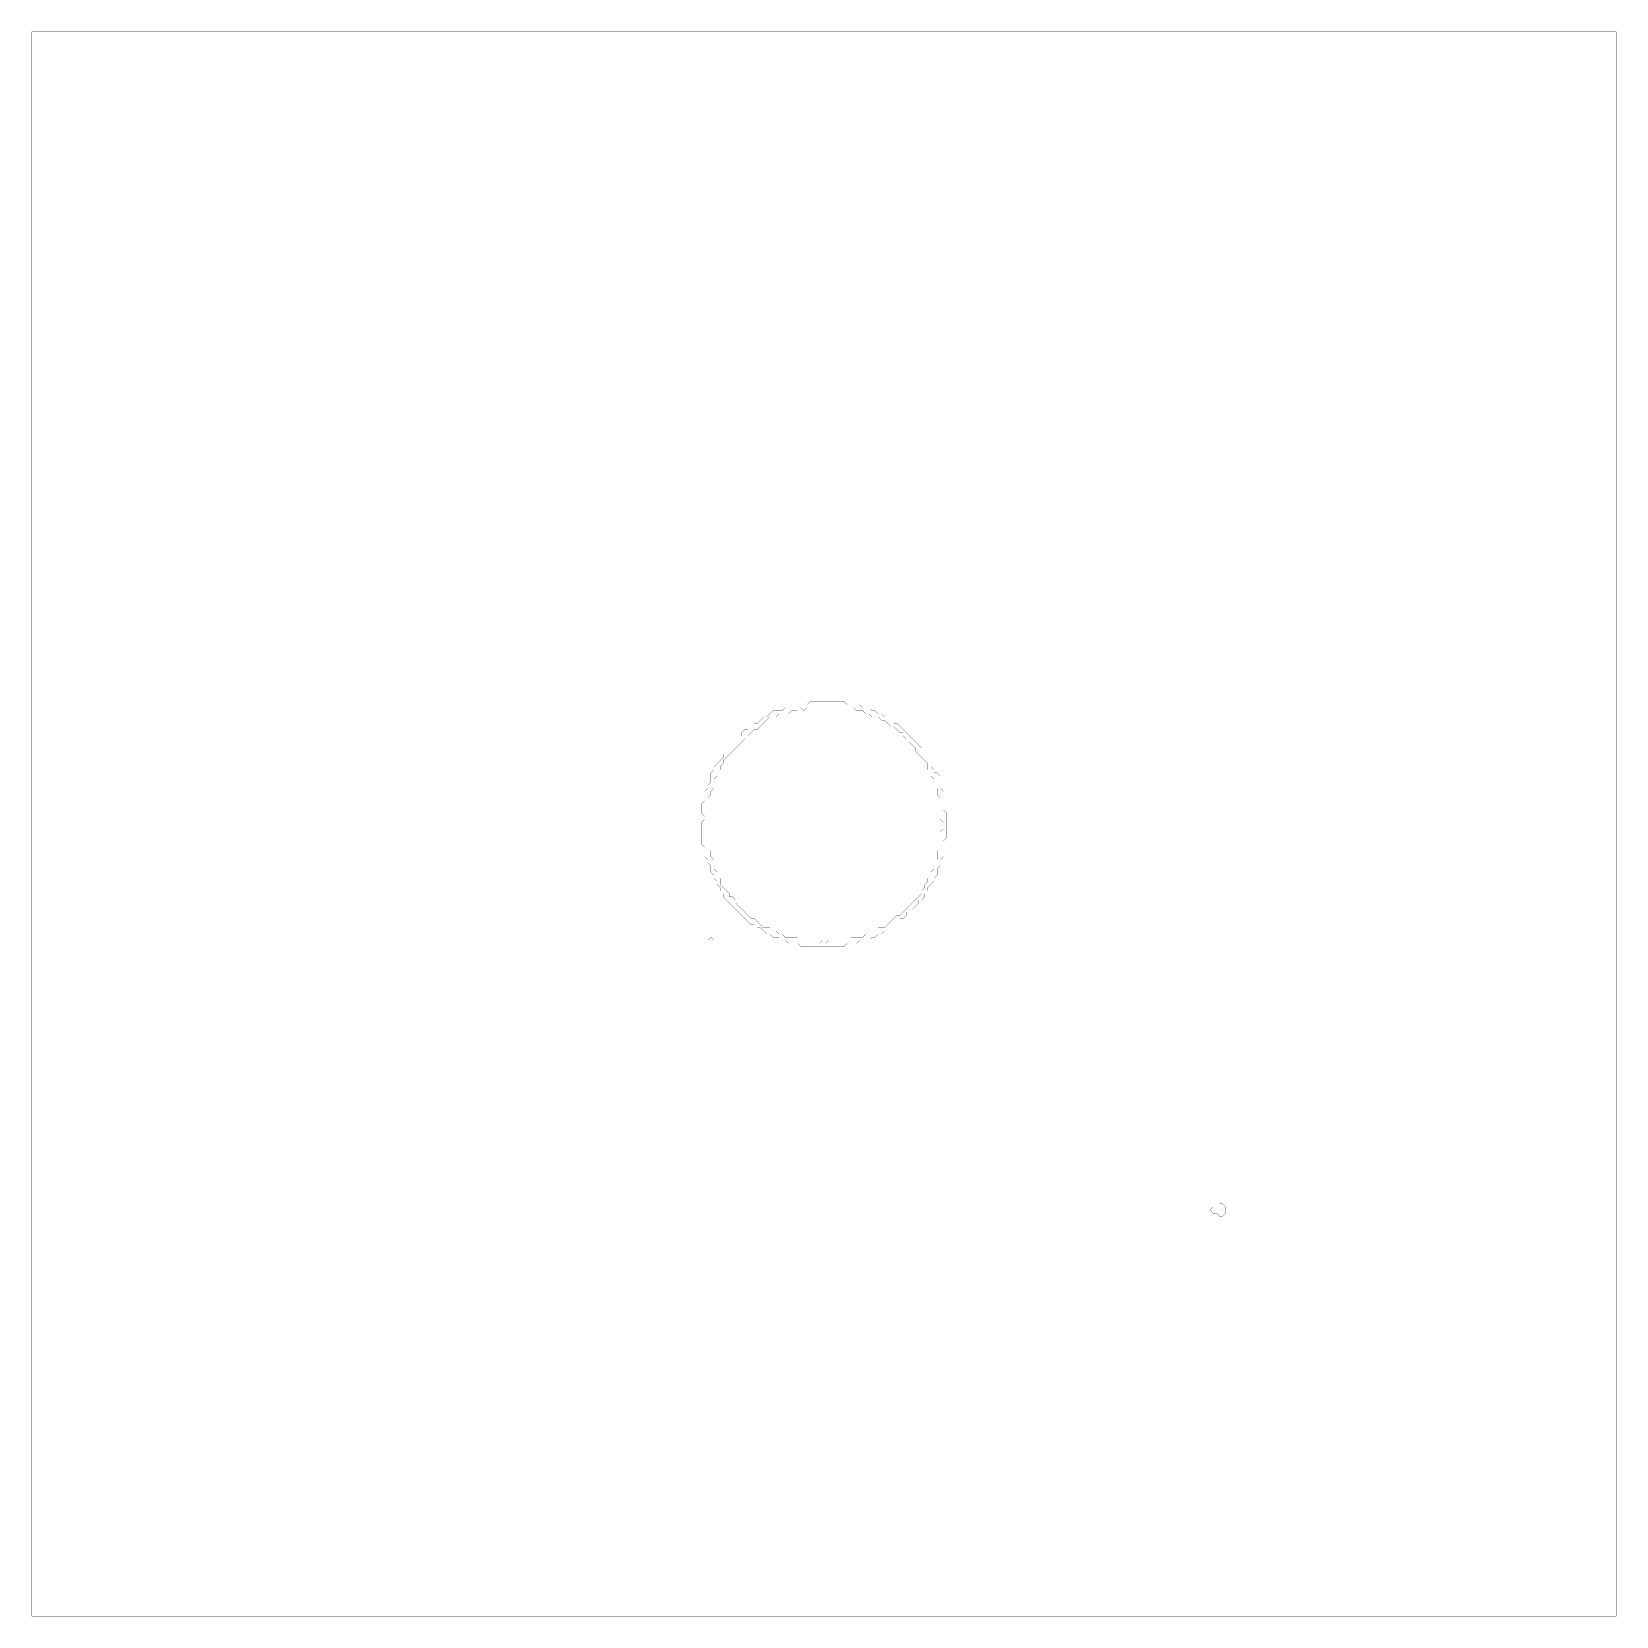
# Model space of a CAD drawing. Header units: metres. Extents: x 0 to 4908, y -4908 to 0.
import ezdxf

# ---------------------------------------------------------------- set-up
doc = ezdxf.new("R2010")
doc.units = ezdxf.units.M
doc.layers.add('conductor', color=1, linetype='Continuous')
doc.layers.add('substrate', color=5, linetype='Continuous')

msp = doc.modelspace()

# ---------------------------------------------------------------- linework, layer by layer
at = {"layer": 'conductor', "const_width": 0.5}
msp.add_lwpolyline([(2381.7, -2093.6), (2372.1, -2103.2), (2362.5, -2103.2), (2352.9, -2103.2), (2343.3, -2112.8), (2333.7, -2112.8), (2324.1, -2112.8), (2314.4, -2112.8), (2304.8, -2122.4), (2295.2, -2122.4), (2285.6, -2122.4), (2276, -2132), (2266.4, -2141.6), (2256.8, -2151.2), (2247.2, -2160.8), (2237.6, -2160.8), (2228, -2170.4), (2218.4, -2180), (2208.8, -2180), (2208.8, -2189.6), (2199.2, -2199.2), (2189.6, -2208.8), (2180, -2218.4), (2170.4, -2228), (2160.8, -2237.6), (2151.2, -2247.2), (2141.6, -2256.8), (2141.6, -2266.4), (2132, -2276), (2132, -2285.6), (2122.4, -2295.2), (2122.4, -2304.8), (2112.8, -2314.4), (2112.8, -2324.1), (2112.8, -2333.7), (2112.8, -2343.3), (2103.2, -2352.9), (2103.2, -2362.5), (2093.6, -2372.1), (2093.6, -2381.7), (2093.6, -2391.3), (2093.6, -2400.9), (2093.6, -2410.5), (2093.6, -2420.1), (2093.6, -2429.7), (2093.6, -2439.3), (2093.6, -2448.9), (2093.6, -2458.5), (2093.6, -2468.1), (2093.6, -2477.7), (2093.6, -2487.3), (2093.6, -2496.9), (2093.6, -2506.5), (2093.6, -2516.1), (2093.6, -2525.7), (2103.2, -2535.3), (2103.2, -2544.9), (2103.2, -2554.5), (2112.8, -2564.1), (2112.8, -2573.7), (2112.8, -2583.3), (2112.8, -2592.9), (2122.4, -2602.6), (2122.4, -2612.2), (2132, -2621.8), (2132, -2631.4), (2132, -2641), (2141.6, -2650.6), (2151.2, -2660.2), (2160.8, -2669.8), (2160.8, -2679.4), (2170.4, -2679.4), (2180, -2689), (2180, -2698.6), (2189.6, -2708.2), (2199.2, -2717.8), (2208.8, -2727.4), (2218.4, -2737), (2228, -2746.6), (2237.6, -2746.6), (2247.2, -2756.2), (2256.8, -2765.8), (2266.4, -2775.4), (2276, -2775.4), (2285.6, -2775.4), (2295.2, -2785), (2304.8, -2785), (2314.4, -2794.6), (2324.1, -2794.6), (2333.7, -2804.2), (2343.3, -2804.2), (2352.9, -2804.2), (2362.5, -2804.2), (2372.1, -2804.2), (2381.7, -2813.8), (2391.3, -2813.8), (2400.9, -2813.8), (2410.5, -2813.8), (2420.1, -2823.4), (2429.7, -2823.4), (2439.3, -2823.4), (2448.9, -2813.8), (2458.5, -2823.4), (2468.1, -2813.8), (2477.7, -2813.8), (2487.3, -2813.8), (2496.9, -2813.8), (2506.5, -2813.8), (2516.1, -2813.8), (2525.7, -2813.8), (2535.3, -2804.2), (2544.9, -2804.2), (2554.5, -2804.2), (2564.1, -2804.2), (2573.7, -2804.2), (2583.3, -2794.6), (2592.9, -2794.6), (2602.6, -2794.6), (2612.2, -2785), (2621.8, -2775.4), (2631.4, -2775.4), (2641, -2775.4), (2650.6, -2765.8), (2660.2, -2756.2), (2669.8, -2746.6), (2679.4, -2737), (2689, -2737), (2698.6, -2727.4), (2708.2, -2717.8), (2717.8, -2708.2), (2727.4, -2698.6), (2737, -2689), (2746.6, -2679.4), (2756.2, -2669.8), (2756.2, -2660.2), (2765.8, -2650.6), (2765.8, -2641), (2775.4, -2631.4), (2775.4, -2621.8), (2785, -2612.2), (2785, -2602.6), (2794.6, -2592.9), (2794.6, -2583.3), (2794.6, -2573.7), (2804.2, -2564.1), (2804.2, -2554.5), (2804.2, -2544.9), (2804.2, -2535.3), (2813.8, -2525.7), (2813.8, -2516.1), (2813.8, -2506.5), (2813.8, -2496.9), (2823.4, -2487.3), (2813.8, -2477.7), (2823.4, -2468.1), (2823.4, -2458.5), (2823.4, -2448.9), (2813.8, -2439.3), (2813.8, -2429.7), (2813.8, -2420.1), (2813.8, -2410.5), (2813.8, -2400.9), (2813.8, -2391.3), (2813.8, -2381.7), (2813.8, -2372.1), (2804.2, -2362.5), (2804.2, -2352.9), (2804.2, -2343.3), (2794.6, -2333.7), (2794.6, -2324.1), (2794.6, -2314.4), (2785, -2304.8), (2785, -2295.2), (2775.4, -2285.6), (2775.4, -2276), (2775.4, -2266.4), (2765.8, -2256.8), (2756.2, -2247.2), (2746.6, -2237.6), (2737, -2228), (2737, -2218.4), (2727.4, -2208.8), (2717.8, -2199.2), (2717.8, -2189.6), (2708.2, -2189.6), (2698.6, -2180), (2698.6, -2170.4), (2689, -2170.4), (2679.4, -2160.8), (2669.8, -2151.2), (2660.2, -2151.2), (2650.6, -2141.6), (2641, -2132), (2631.4, -2132), (2621.8, -2122.4), (2612.2, -2122.4), (2602.6, -2122.4), (2592.9, -2112.8), (2583.3, -2112.8), (2573.7, -2103.2), (2564.1, -2103.2), (2554.5, -2103.2), (2544.9, -2093.6), (2535.3, -2093.6), (2525.7, -2093.6), (2516.1, -2093.6), (2506.5, -2093.6), (2496.9, -2093.6), (2487.3, -2093.6), (2477.7, -2093.6), (2468.1, -2093.6), (2458.5, -2093.6), (2448.9, -2093.6), (2439.3, -2093.6), (2429.7, -2093.6), (2420.1, -2093.6), (2410.5, -2093.6), (2400.9, -2093.6), (2391.3, -2103.2)], close=True, dxfattribs=at)
at = {"layer": 'substrate', "const_width": 0.5}
for points in [[(0, 0), (0, -9.6), (0, -19.2), (0, -28.8), (0, -38.4), (0, -48), (0, -57.6), (0, -67.2), (0, -76.8), (0, -86.4), (0, -96), (0, -105.6), (0, -115.2), (0, -124.8), (0, -134.4), (0, -144.1), (0, -153.7), (0, -163.3), (0, -172.9), (0, -182.5), (0, -192.1), (0, -201.7), (0, -211.3), (0, -220.9), (0, -230.5), (0, -240.1), (0, -249.7), (0, -259.3), (0, -268.9), (0, -278.5), (0, -288.1), (0, -297.7), (0, -307.3), (0, -316.9), (0, -326.5), (0, -336.1), (0, -345.7), (0, -355.3), (0, -364.9), (0, -374.5), (0, -384.1), (0, -393.7), (0, -403.3), (0, -413), (0, -422.6), (0, -432.2), (0, -441.8), (0, -451.4), (0, -461), (0, -470.6), (0, -480.2), (0, -489.8), (0, -499.4), (0, -509), (0, -518.6), (0, -528.2), (0, -537.8), (0, -547.4), (0, -557), (0, -566.6), (0, -576.2), (0, -585.8), (0, -595.4), (0, -605), (0, -614.6), (0, -624.2), (0, -633.8), (0, -643.4), (0, -653), (0, -662.6), (0, -672.2), (0, -681.8), (0, -691.5), (0, -701.1), (0, -710.7), (0, -720.3), (0, -729.9), (0, -739.5), (0, -749.1), (0, -758.7), (0, -768.3), (0, -777.9), (0, -787.5), (0, -797.1), (0, -806.7), (0, -816.3), (0, -825.9), (0, -835.5), (0, -845.1), (0, -854.7), (0, -864.3), (0, -873.9), (0, -883.5), (0, -893.1), (0, -902.7), (0, -912.3), (0, -921.9), (0, -931.5), (0, -941.1), (0, -950.7), (0, -960.4), (0, -970), (0, -979.6), (0, -989.2), (0, -998.8), (0, -1008.4), (0, -1018), (0, -1027.6), (0, -1037.2), (0, -1046.8), (0, -1056.4), (0, -1066), (0, -1075.6), (0, -1085.2), (0, -1094.8), (0, -1104.4), (0, -1114), (0, -1123.6), (0, -1133.2), (0, -1142.8), (0, -1152.4), (0, -1162), (0, -1171.6), (0, -1181.2), (0, -1190.8), (0, -1200.4), (0, -1210), (0, -1219.6), (0, -1229.2), (0, -1238.9), (0, -1248.5), (0, -1258.1), (0, -1267.7), (0, -1277.3), (0, -1286.9), (0, -1296.5), (0, -1306.1), (0, -1315.7), (0, -1325.3), (0, -1334.9), (0, -1344.5), (0, -1354.1), (0, -1363.7), (0, -1373.3), (0, -1382.9), (0, -1392.5), (0, -1402.1), (0, -1411.7), (0, -1421.3), (0, -1430.9), (0, -1440.5), (0, -1450.1), (0, -1459.7), (0, -1469.3), (0, -1478.9), (0, -1488.5), (0, -1498.1), (0, -1507.8), (0, -1517.4), (0, -1527), (0, -1536.6), (0, -1546.2), (0, -1555.8), (0, -1565.4), (0, -1575), (0, -1584.6), (0, -1594.2), (0, -1603.8), (0, -1613.4), (0, -1623), (0, -1632.6), (0, -1642.2), (0, -1651.8), (0, -1661.4), (0, -1671), (0, -1680.6), (0, -1690.2), (0, -1699.8), (0, -1709.4), (0, -1719), (0, -1728.6), (0, -1738.2), (0, -1747.8), (0, -1757.4), (0, -1767), (0, -1776.7), (0, -1786.3), (0, -1795.9), (0, -1805.5), (0, -1815.1), (0, -1824.7), (0, -1834.3), (0, -1843.9), (0, -1853.5), (0, -1863.1), (0, -1872.7), (0, -1882.3), (0, -1891.9), (0, -1901.5), (0, -1911.1), (0, -1920.7), (0, -1930.3), (0, -1939.9), (0, -1949.5), (0, -1959.1), (0, -1968.7), (0, -1978.3), (0, -1987.9), (0, -1997.5), (0, -2007.1), (0, -2016.7), (0, -2026.3), (0, -2035.9), (0, -2045.5), (0, -2055.2), (0, -2064.8), (0, -2074.4), (0, -2084), (0, -2093.6), (0, -2103.2), (0, -2112.8), (0, -2122.4), (0, -2132), (0, -2141.6), (0, -2151.2), (0, -2160.8), (0, -2170.4), (0, -2180), (0, -2189.6), (0, -2199.2), (0, -2208.8), (0, -2218.4), (0, -2228), (0, -2237.6), (0, -2247.2), (0, -2256.8), (0, -2266.4), (0, -2276), (0, -2285.6), (0, -2295.2), (0, -2304.8), (0, -2314.4), (0, -2324.1), (0, -2333.7), (0, -2343.3), (0, -2352.9), (0, -2362.5), (0, -2372.1), (0, -2381.7), (0, -2391.3), (0, -2400.9), (0, -2410.5), (0, -2420.1), (0, -2429.7), (0, -2439.3), (0, -2448.9), (0, -2458.5), (0, -2468.1), (0, -2477.7), (0, -2487.3), (0, -2496.9), (0, -2506.5), (0, -2516.1), (0, -2525.7), (0, -2535.3), (0, -2544.9), (0, -2554.5), (0, -2564.1), (0, -2573.7), (0, -2583.3), (0, -2592.9), (0, -2602.6), (0, -2612.2), (0, -2621.8), (0, -2631.4), (0, -2641), (0, -2650.6), (0, -2660.2), (0, -2669.8), (0, -2679.4), (0, -2689), (0, -2698.6), (0, -2708.2), (0, -2717.8), (0, -2727.4), (0, -2737), (0, -2746.6), (0, -2756.2), (0, -2765.8), (0, -2775.4), (0, -2785), (0, -2794.6), (0, -2804.2), (0, -2813.8), (0, -2823.4), (0, -2833), (0, -2842.6), (0, -2852.2), (0, -2861.8), (0, -2871.5), (0, -2881.1), (0, -2890.7), (0, -2900.3), (0, -2909.9), (0, -2919.5), (0, -2929.1), (0, -2938.7), (0, -2948.3), (0, -2957.9), (0, -2967.5), (0, -2977.1), (0, -2986.7), (0, -2996.3), (0, -3005.9), (0, -3015.5), (0, -3025.1), (0, -3034.7), (0, -3044.3), (0, -3053.9), (0, -3063.5), (0, -3073.1), (0, -3082.7), (0, -3092.3), (0, -3101.9), (0, -3111.5), (0, -3121.1), (0, -3130.7), (0, -3140.3), (0, -3150), (0, -3159.6), (0, -3169.2), (0, -3178.8), (0, -3188.4), (0, -3198), (0, -3207.6), (0, -3217.2), (0, -3226.8), (0, -3236.4), (0, -3246), (0, -3255.6), (0, -3265.2), (0, -3274.8), (0, -3284.4), (0, -3294), (0, -3303.6), (0, -3313.2), (0, -3322.8), (0, -3332.4), (0, -3342), (0, -3351.6), (0, -3361.2), (0, -3370.8), (0, -3380.4), (0, -3390), (0, -3399.6), (0, -3409.2), (0, -3418.9), (0, -3428.5), (0, -3438.1), (0, -3447.7), (0, -3457.3), (0, -3466.9), (0, -3476.5), (0, -3486.1), (0, -3495.7), (0, -3505.3), (0, -3514.9), (0, -3524.5), (0, -3534.1), (0, -3543.7), (0, -3553.3), (0, -3562.9), (0, -3572.5), (0, -3582.1), (0, -3591.7), (0, -3601.3), (0, -3610.9), (0, -3620.5), (0, -3630.1), (0, -3639.7), (0, -3649.3), (0, -3658.9), (0, -3668.5), (0, -3678.1), (0, -3687.8), (0, -3697.4), (0, -3707), (0, -3716.6), (0, -3726.2), (0, -3735.8), (0, -3745.4), (0, -3755), (0, -3764.6), (0, -3774.2), (0, -3783.8), (0, -3793.4), (0, -3803), (0, -3812.6), (0, -3822.2), (0, -3831.8), (0, -3841.4), (0, -3851), (0, -3860.6), (0, -3870.2), (0, -3879.8), (0, -3889.4), (0, -3899), (0, -3908.6), (0, -3918.2), (0, -3927.8), (0, -3937.4), (0, -3947), (0, -3956.6), (0, -3966.3), (0, -3975.9), (0, -3985.5), (0, -3995.1), (0, -4004.7), (0, -4014.3), (0, -4023.9), (0, -4033.5), (0, -4043.1), (0, -4052.7), (0, -4062.3), (0, -4071.9), (0, -4081.5), (0, -4091.1), (0, -4100.7), (0, -4110.3), (0, -4119.9), (0, -4129.5), (0, -4139.1), (0, -4148.7), (0, -4158.3), (0, -4167.9), (0, -4177.5), (0, -4187.1), (0, -4196.7), (0, -4206.3), (0, -4215.9), (0, -4225.5), (0, -4235.2), (0, -4244.8), (0, -4254.4), (0, -4264), (0, -4273.6), (0, -4283.2), (0, -4292.8), (0, -4302.4), (0, -4312), (0, -4321.6), (0, -4331.2), (0, -4340.8), (0, -4350.4), (0, -4360), (0, -4369.6), (0, -4379.2), (0, -4388.8), (0, -4398.4), (0, -4408), (0, -4417.6), (0, -4427.2), (0, -4436.8), (0, -4446.4), (0, -4456), (0, -4465.6), (0, -4475.2), (0, -4484.8), (0, -4494.4), (0, -4504), (0, -4513.7), (0, -4523.3), (0, -4532.9), (0, -4542.5), (0, -4552.1), (0, -4561.7), (0, -4571.3), (0, -4580.9), (0, -4590.5), (0, -4600.1), (0, -4609.7), (0, -4619.3), (0, -4628.9), (0, -4638.5), (0, -4648.1), (0, -4657.7), (0, -4667.3), (0, -4676.9), (0, -4686.5), (0, -4696.1), (0, -4705.7), (0, -4715.3), (0, -4724.9), (0, -4734.5), (0, -4744.1), (0, -4753.7), (0, -4763.3), (0, -4772.9), (0, -4782.6), (0, -4792.2), (0, -4801.8), (0, -4811.4), (0, -4821), (0, -4830.6), (0, -4840.2), (0, -4849.8), (0, -4859.4), (0, -4869), (0, -4878.6), (0, -4888.2), (0, -4897.8), (0, -4907.4), (9.6, -4907.4), (19.2, -4907.4), (28.8, -4907.4), (38.4, -4907.4), (48, -4907.4), (57.6, -4907.4), (67.2, -4907.4), (76.8, -4907.4), (86.4, -4907.4), (96, -4907.4), (105.6, -4907.4), (115.2, -4907.4), (124.8, -4907.4), (134.4, -4907.4), (144.1, -4907.4), (153.7, -4907.4), (163.3, -4907.4), (172.9, -4907.4), (182.5, -4907.4), (192.1, -4907.4), (201.7, -4907.4), (211.3, -4907.4), (220.9, -4907.4), (230.5, -4907.4), (240.1, -4907.4), (249.7, -4907.4), (259.3, -4907.4), (268.9, -4907.4), (278.5, -4907.4), (288.1, -4907.4), (297.7, -4907.4), (307.3, -4907.4), (316.9, -4907.4), (326.5, -4907.4), (336.1, -4907.4), (345.7, -4907.4), (355.3, -4907.4), (364.9, -4907.4), (374.5, -4907.4), (384.1, -4907.4), (393.7, -4907.4), (403.3, -4907.4), (413, -4907.4), (422.6, -4907.4), (432.2, -4907.4), (441.8, -4907.4), (451.4, -4907.4), (461, -4907.4), (470.6, -4907.4), (480.2, -4907.4), (489.8, -4907.4), (499.4, -4907.4), (509, -4907.4), (518.6, -4907.4), (528.2, -4907.4), (537.8, -4907.4), (547.4, -4907.4), (557, -4907.4), (566.6, -4907.4), (576.2, -4907.4), (585.8, -4907.4), (595.4, -4907.4), (605, -4907.4), (614.6, -4907.4), (624.2, -4907.4), (633.8, -4907.4), (643.4, -4907.4), (653, -4907.4), (662.6, -4907.4), (672.2, -4907.4), (681.8, -4907.4), (691.5, -4907.4), (701.1, -4907.4), (710.7, -4907.4), (720.3, -4907.4), (729.9, -4907.4), (739.5, -4907.4), (749.1, -4907.4), (758.7, -4907.4), (768.3, -4907.4), (777.9, -4907.4), (787.5, -4907.4), (797.1, -4907.4), (806.7, -4907.4), (816.3, -4907.4), (825.9, -4907.4), (835.5, -4907.4), (845.1, -4907.4), (854.7, -4907.4), (864.3, -4907.4), (873.9, -4907.4), (883.5, -4907.4), (893.1, -4907.4), (902.7, -4907.4), (912.3, -4907.4), (921.9, -4907.4), (931.5, -4907.4), (941.1, -4907.4), (950.7, -4907.4), (960.4, -4907.4), (970, -4907.4), (979.6, -4907.4), (989.2, -4907.4), (998.8, -4907.4), (1008.4, -4907.4), (1018, -4907.4), (1027.6, -4907.4), (1037.2, -4907.4), (1046.8, -4907.4), (1056.4, -4907.4), (1066, -4907.4), (1075.6, -4907.4), (1085.2, -4907.4), (1094.8, -4907.4), (1104.4, -4907.4), (1114, -4907.4), (1123.6, -4907.4), (1133.2, -4907.4), (1142.8, -4907.4), (1152.4, -4907.4), (1162, -4907.4), (1171.6, -4907.4), (1181.2, -4907.4), (1190.8, -4907.4), (1200.4, -4907.4), (1210, -4907.4), (1219.6, -4907.4), (1229.2, -4907.4), (1238.9, -4907.4), (1248.5, -4907.4), (1258.1, -4907.4), (1267.7, -4907.4), (1277.3, -4907.4), (1286.9, -4907.4), (1296.5, -4907.4), (1306.1, -4907.4), (1315.7, -4907.4), (1325.3, -4907.4), (1334.9, -4907.4), (1344.5, -4907.4), (1354.1, -4907.4), (1363.7, -4907.4), (1373.3, -4907.4), (1382.9, -4907.4), (1392.5, -4907.4), (1402.1, -4907.4), (1411.7, -4907.4), (1421.3, -4907.4), (1430.9, -4907.4), (1440.5, -4907.4), (1450.1, -4907.4), (1459.7, -4907.4), (1469.3, -4907.4), (1478.9, -4907.4), (1488.5, -4907.4), (1498.1, -4907.4), (1507.8, -4907.4), (1517.4, -4907.4), (1527, -4907.4), (1536.6, -4907.4), (1546.2, -4907.4), (1555.8, -4907.4), (1565.4, -4907.4), (1575, -4907.4), (1584.6, -4907.4), (1594.2, -4907.4), (1603.8, -4907.4), (1613.4, -4907.4), (1623, -4907.4), (1632.6, -4907.4), (1642.2, -4907.4), (1651.8, -4907.4), (1661.4, -4907.4), (1671, -4907.4), (1680.6, -4907.4), (1690.2, -4907.4), (1699.8, -4907.4), (1709.4, -4907.4), (1719, -4907.4), (1728.6, -4907.4), (1738.2, -4907.4), (1747.8, -4907.4), (1757.4, -4907.4), (1767, -4907.4), (1776.7, -4907.4), (1786.3, -4907.4), (1795.9, -4907.4), (1805.5, -4907.4), (1815.1, -4907.4), (1824.7, -4907.4), (1834.3, -4907.4), (1843.9, -4907.4), (1853.5, -4907.4), (1863.1, -4907.4), (1872.7, -4907.4), (1882.3, -4907.4), (1891.9, -4907.4), (1901.5, -4907.4), (1911.1, -4907.4), (1920.7, -4907.4), (1930.3, -4907.4), (1939.9, -4907.4), (1949.5, -4907.4), (1959.1, -4907.4), (1968.7, -4907.4), (1978.3, -4907.4), (1987.9, -4907.4), (1997.5, -4907.4), (2007.1, -4907.4), (2016.7, -4907.4), (2026.3, -4907.4), (2035.9, -4907.4), (2045.5, -4907.4), (2055.2, -4907.4), (2064.8, -4907.4), (2074.4, -4907.4), (2084, -4907.4), (2093.6, -4907.4), (2103.2, -4907.4), (2112.8, -4907.4), (2122.4, -4907.4), (2132, -4907.4), (2141.6, -4907.4), (2151.2, -4907.4), (2160.8, -4907.4), (2170.4, -4907.4), (2180, -4907.4), (2189.6, -4907.4), (2199.2, -4907.4), (2208.8, -4907.4), (2218.4, -4907.4), (2228, -4907.4), (2237.6, -4907.4), (2247.2, -4907.4), (2256.8, -4907.4), (2266.4, -4907.4), (2276, -4907.4), (2285.6, -4907.4), (2295.2, -4907.4), (2304.8, -4907.4), (2314.4, -4907.4), (2324.1, -4907.4), (2333.7, -4907.4), (2343.3, -4907.4), (2352.9, -4907.4), (2362.5, -4907.4), (2372.1, -4907.4), (2381.7, -4907.4), (2391.3, -4907.4), (2400.9, -4907.4), (2410.5, -4907.4), (2420.1, -4907.4), (2429.7, -4907.4), (2439.3, -4907.4), (2448.9, -4907.4), (2458.5, -4907.4), (2468.1, -4907.4), (2477.7, -4907.4), (2487.3, -4907.4), (2496.9, -4907.4), (2506.5, -4907.4), (2516.1, -4907.4), (2525.7, -4907.4), (2535.3, -4907.4), (2544.9, -4907.4), (2554.5, -4907.4), (2564.1, -4907.4), (2573.7, -4907.4), (2583.3, -4907.4), (2592.9, -4907.4), (2602.6, -4907.4), (2612.2, -4907.4), (2621.8, -4907.4), (2631.4, -4907.4), (2641, -4907.4), (2650.6, -4907.4), (2660.2, -4907.4), (2669.8, -4907.4), (2679.4, -4907.4), (2689, -4907.4), (2698.6, -4907.4), (2708.2, -4907.4), (2717.8, -4907.4), (2727.4, -4907.4), (2737, -4907.4), (2746.6, -4907.4), (2756.2, -4907.4), (2765.8, -4907.4), (2775.4, -4907.4), (2785, -4907.4), (2794.6, -4907.4), (2804.2, -4907.4), (2813.8, -4907.4), (2823.4, -4907.4), (2833, -4907.4), (2842.6, -4907.4), (2852.2, -4907.4), (2861.8, -4907.4), (2871.5, -4907.4), (2881.1, -4907.4), (2890.7, -4907.4), (2900.3, -4907.4), (2909.9, -4907.4), (2919.5, -4907.4), (2929.1, -4907.4), (2938.7, -4907.4), (2948.3, -4907.4), (2957.9, -4907.4), (2967.5, -4907.4), (2977.1, -4907.4), (2986.7, -4907.4), (2996.3, -4907.4), (3005.9, -4907.4), (3015.5, -4907.4), (3025.1, -4907.4), (3034.7, -4907.4), (3044.3, -4907.4), (3053.9, -4907.4), (3063.5, -4907.4), (3073.1, -4907.4), (3082.7, -4907.4), (3092.3, -4907.4), (3101.9, -4907.4), (3111.5, -4907.4), (3121.1, -4907.4), (3130.7, -4907.4), (3140.3, -4907.4), (3150, -4907.4), (3159.6, -4907.4), (3169.2, -4907.4), (3178.8, -4907.4), (3188.4, -4907.4), (3198, -4907.4), (3207.6, -4907.4), (3217.2, -4907.4), (3226.8, -4907.4), (3236.4, -4907.4), (3246, -4907.4), (3255.6, -4907.4), (3265.2, -4907.4), (3274.8, -4907.4), (3284.4, -4907.4), (3294, -4907.4), (3303.6, -4907.4), (3313.2, -4907.4), (3322.8, -4907.4), (3332.4, -4907.4), (3342, -4907.4), (3351.6, -4907.4), (3361.2, -4907.4), (3370.8, -4907.4), (3380.4, -4907.4), (3390, -4907.4), (3399.6, -4907.4), (3409.2, -4907.4), (3418.9, -4907.4), (3428.5, -4907.4), (3438.1, -4907.4), (3447.7, -4907.4), (3457.3, -4907.4), (3466.9, -4907.4), (3476.5, -4907.4), (3486.1, -4907.4), (3495.7, -4907.4), (3505.3, -4907.4), (3514.9, -4907.4), (3524.5, -4907.4), (3534.1, -4907.4), (3543.7, -4907.4), (3553.3, -4907.4), (3562.9, -4907.4), (3572.5, -4907.4), (3582.1, -4907.4), (3591.7, -4907.4), (3601.3, -4907.4), (3610.9, -4907.4), (3620.5, -4907.4), (3630.1, -4907.4), (3639.7, -4907.4), (3649.3, -4907.4), (3658.9, -4907.4), (3668.5, -4907.4), (3678.1, -4907.4), (3687.8, -4907.4), (3697.4, -4907.4), (3707, -4907.4), (3716.6, -4907.4), (3726.2, -4907.4), (3735.8, -4907.4), (3745.4, -4907.4), (3755, -4907.4), (3764.6, -4907.4), (3774.2, -4907.4), (3783.8, -4907.4), (3793.4, -4907.4), (3803, -4907.4), (3812.6, -4907.4), (3822.2, -4907.4), (3831.8, -4907.4), (3841.4, -4907.4), (3851, -4907.4), (3860.6, -4907.4), (3870.2, -4907.4), (3879.8, -4907.4), (3889.4, -4907.4), (3899, -4907.4), (3908.6, -4907.4), (3918.2, -4907.4), (3927.8, -4907.4), (3937.4, -4907.4), (3947, -4907.4), (3956.6, -4907.4), (3966.3, -4907.4), (3975.9, -4907.4), (3985.5, -4907.4), (3995.1, -4907.4), (4004.7, -4907.4), (4014.3, -4907.4), (4023.9, -4907.4), (4033.5, -4907.4), (4043.1, -4907.4), (4052.7, -4907.4), (4062.3, -4907.4), (4071.9, -4907.4), (4081.5, -4907.4), (4091.1, -4907.4), (4100.7, -4907.4), (4110.3, -4907.4), (4119.9, -4907.4), (4129.5, -4907.4), (4139.1, -4907.4), (4148.7, -4907.4), (4158.3, -4907.4), (4167.9, -4907.4), (4177.5, -4907.4), (4187.1, -4907.4), (4196.7, -4907.4), (4206.3, -4907.4), (4215.9, -4907.4), (4225.5, -4907.4), (4235.2, -4907.4), (4244.8, -4907.4), (4254.4, -4907.4), (4264, -4907.4), (4273.6, -4907.4), (4283.2, -4907.4), (4292.8, -4907.4), (4302.4, -4907.4), (4312, -4907.4), (4321.6, -4907.4), (4331.2, -4907.4), (4340.8, -4907.4), (4350.4, -4907.4), (4360, -4907.4), (4369.6, -4907.4), (4379.2, -4907.4), (4388.8, -4907.4), (4398.4, -4907.4), (4408, -4907.4), (4417.6, -4907.4), (4427.2, -4907.4), (4436.8, -4907.4), (4446.4, -4907.4), (4456, -4907.4), (4465.6, -4907.4), (4475.2, -4907.4), (4484.8, -4907.4), (4494.4, -4907.4), (4504, -4907.4), (4513.7, -4907.4), (4523.3, -4907.4), (4532.9, -4907.4), (4542.5, -4907.4), (4552.1, -4907.4), (4561.7, -4907.4), (4571.3, -4907.4), (4580.9, -4907.4), (4590.5, -4907.4), (4600.1, -4907.4), (4609.7, -4907.4), (4619.3, -4907.4), (4628.9, -4907.4), (4638.5, -4907.4), (4648.1, -4907.4), (4657.7, -4907.4), (4667.3, -4907.4), (4676.9, -4907.4), (4686.5, -4907.4), (4696.1, -4907.4), (4705.7, -4907.4), (4715.3, -4907.4), (4724.9, -4907.4), (4734.5, -4907.4), (4744.1, -4907.4), (4753.7, -4907.4), (4763.3, -4907.4), (4772.9, -4907.4), (4782.6, -4907.4), (4792.2, -4907.4), (4801.8, -4907.4), (4811.4, -4907.4), (4821, -4907.4), (4830.6, -4907.4), (4840.2, -4907.4), (4849.8, -4907.4), (4859.4, -4907.4), (4869, -4907.4), (4878.6, -4907.4), (4888.2, -4907.4), (4897.8, -4907.4), (4907.4, -4907.4), (4907.4, -4897.8), (4907.4, -4888.2), (4907.4, -4878.6), (4907.4, -4869), (4907.4, -4859.4), (4907.4, -4849.8), (4907.4, -4840.2), (4907.4, -4830.6), (4907.4, -4821), (4907.4, -4811.4), (4907.4, -4801.8), (4907.4, -4792.2), (4907.4, -4782.6), (4907.4, -4772.9), (4907.4, -4763.3), (4907.4, -4753.7), (4907.4, -4744.1), (4907.4, -4734.5), (4907.4, -4724.9), (4907.4, -4715.3), (4907.4, -4705.7), (4907.4, -4696.1), (4907.4, -4686.5), (4907.4, -4676.9), (4907.4, -4667.3), (4907.4, -4657.7), (4907.4, -4648.1), (4907.4, -4638.5), (4907.4, -4628.9), (4907.4, -4619.3), (4907.4, -4609.7), (4907.4, -4600.1), (4907.4, -4590.5), (4907.4, -4580.9), (4907.4, -4571.3), (4907.4, -4561.7), (4907.4, -4552.1), (4907.4, -4542.5), (4907.4, -4532.9), (4907.4, -4523.3), (4907.4, -4513.7), (4907.4, -4504), (4907.4, -4494.4), (4907.4, -4484.8), (4907.4, -4475.2), (4907.4, -4465.6), (4907.4, -4456), (4907.4, -4446.4), (4907.4, -4436.8), (4907.4, -4427.2), (4907.4, -4417.6), (4907.4, -4408), (4907.4, -4398.4), (4907.4, -4388.8), (4907.4, -4379.2), (4907.4, -4369.6), (4907.4, -4360), (4907.4, -4350.4), (4907.4, -4340.8), (4907.4, -4331.2), (4907.4, -4321.6), (4907.4, -4312), (4907.4, -4302.4), (4907.4, -4292.8), (4907.4, -4283.2), (4907.4, -4273.6), (4907.4, -4264), (4907.4, -4254.4), (4907.4, -4244.8), (4907.4, -4235.2), (4907.4, -4225.5), (4907.4, -4215.9), (4907.4, -4206.3), (4907.4, -4196.7), (4907.4, -4187.1), (4907.4, -4177.5), (4907.4, -4167.9), (4907.4, -4158.3), (4907.4, -4148.7), (4907.4, -4139.1), (4907.4, -4129.5), (4907.4, -4119.9), (4907.4, -4110.3), (4907.4, -4100.7), (4907.4, -4091.1), (4907.4, -4081.5), (4907.4, -4071.9), (4907.4, -4062.3), (4907.4, -4052.7), (4907.4, -4043.1), (4907.4, -4033.5), (4907.4, -4023.9), (4907.4, -4014.3), (4907.4, -4004.7), (4907.4, -3995.1), (4907.4, -3985.5), (4907.4, -3975.9), (4907.4, -3966.3), (4907.4, -3956.6), (4907.4, -3947), (4907.4, -3937.4), (4907.4, -3927.8), (4907.4, -3918.2), (4907.4, -3908.6), (4907.4, -3899), (4907.4, -3889.4), (4907.4, -3879.8), (4907.4, -3870.2), (4907.4, -3860.6), (4907.4, -3851), (4907.4, -3841.4), (4907.4, -3831.8), (4907.4, -3822.2), (4907.4, -3812.6), (4907.4, -3803), (4907.4, -3793.4), (4907.4, -3783.8), (4907.4, -3774.2), (4907.4, -3764.6), (4907.4, -3755), (4907.4, -3745.4), (4907.4, -3735.8), (4907.4, -3726.2), (4907.4, -3716.6), (4907.4, -3707), (4907.4, -3697.4), (4907.4, -3687.8), (4907.4, -3678.1), (4907.4, -3668.5), (4907.4, -3658.9), (4907.4, -3649.3), (4907.4, -3639.7), (4907.4, -3630.1), (4907.4, -3620.5), (4907.4, -3610.9), (4907.4, -3601.3), (4907.4, -3591.7), (4907.4, -3582.1), (4907.4, -3572.5), (4907.4, -3562.9), (4907.4, -3553.3), (4907.4, -3543.7), (4907.4, -3534.1), (4907.4, -3524.5), (4907.4, -3514.9), (4907.4, -3505.3), (4907.4, -3495.7), (4907.4, -3486.1), (4907.4, -3476.5), (4907.4, -3466.9), (4907.4, -3457.3), (4907.4, -3447.7), (4907.4, -3438.1), (4907.4, -3428.5), (4907.4, -3418.9), (4907.4, -3409.2), (4907.4, -3399.6), (4907.4, -3390), (4907.4, -3380.4), (4907.4, -3370.8), (4907.4, -3361.2), (4907.4, -3351.6), (4907.4, -3342), (4907.4, -3332.4), (4907.4, -3322.8), (4907.4, -3313.2), (4907.4, -3303.6), (4907.4, -3294), (4907.4, -3284.4), (4907.4, -3274.8), (4907.4, -3265.2), (4907.4, -3255.6), (4907.4, -3246), (4907.4, -3236.4), (4907.4, -3226.8), (4907.4, -3217.2), (4907.4, -3207.6), (4907.4, -3198), (4907.4, -3188.4), (4907.4, -3178.8), (4907.4, -3169.2), (4907.4, -3159.6), (4907.4, -3150), (4907.4, -3140.3), (4907.4, -3130.7), (4907.4, -3121.1), (4907.4, -3111.5), (4907.4, -3101.9), (4907.4, -3092.3), (4907.4, -3082.7), (4907.4, -3073.1), (4907.4, -3063.5), (4907.4, -3053.9), (4907.4, -3044.3), (4907.4, -3034.7), (4907.4, -3025.1), (4907.4, -3015.5), (4907.4, -3005.9), (4907.4, -2996.3), (4907.4, -2986.7), (4907.4, -2977.1), (4907.4, -2967.5), (4907.4, -2957.9), (4907.4, -2948.3), (4907.4, -2938.7), (4907.4, -2929.1), (4907.4, -2919.5), (4907.4, -2909.9), (4907.4, -2900.3), (4907.4, -2890.7), (4907.4, -2881.1), (4907.4, -2871.5), (4907.4, -2861.8), (4907.4, -2852.2), (4907.4, -2842.6), (4907.4, -2833), (4907.4, -2823.4), (4907.4, -2813.8), (4907.4, -2804.2), (4907.4, -2794.6), (4907.4, -2785), (4907.4, -2775.4), (4907.4, -2765.8), (4907.4, -2756.2), (4907.4, -2746.6), (4907.4, -2737), (4907.4, -2727.4), (4907.4, -2717.8), (4907.4, -2708.2), (4907.4, -2698.6), (4907.4, -2689), (4907.4, -2679.4), (4907.4, -2669.8), (4907.4, -2660.2), (4907.4, -2650.6), (4907.4, -2641), (4907.4, -2631.4), (4907.4, -2621.8), (4907.4, -2612.2), (4907.4, -2602.6), (4907.4, -2592.9), (4907.4, -2583.3), (4907.4, -2573.7), (4907.4, -2564.1), (4907.4, -2554.5), (4907.4, -2544.9), (4907.4, -2535.3), (4907.4, -2525.7), (4907.4, -2516.1), (4907.4, -2506.5), (4907.4, -2496.9), (4907.4, -2487.3), (4907.4, -2477.7), (4907.4, -2468.1), (4907.4, -2458.5), (4907.4, -2448.9), (4907.4, -2439.3), (4907.4, -2429.7), (4907.4, -2420.1), (4907.4, -2410.5), (4907.4, -2400.9), (4907.4, -2391.3), (4907.4, -2381.7), (4907.4, -2372.1), (4907.4, -2362.5), (4907.4, -2352.9), (4907.4, -2343.3), (4907.4, -2333.7), (4907.4, -2324.1), (4907.4, -2314.4), (4907.4, -2304.8), (4907.4, -2295.2), (4907.4, -2285.6), (4907.4, -2276), (4907.4, -2266.4), (4907.4, -2256.8), (4907.4, -2247.2), (4907.4, -2237.6), (4907.4, -2228), (4907.4, -2218.4), (4907.4, -2208.8), (4907.4, -2199.2), (4907.4, -2189.6), (4907.4, -2180), (4907.4, -2170.4), (4907.4, -2160.8), (4907.4, -2151.2), (4907.4, -2141.6), (4907.4, -2132), (4907.4, -2122.4), (4907.4, -2112.8), (4907.4, -2103.2), (4907.4, -2093.6), (4907.4, -2084), (4907.4, -2074.4), (4907.4, -2064.8), (4907.4, -2055.2), (4907.4, -2045.5), (4907.4, -2035.9), (4907.4, -2026.3), (4907.4, -2016.7), (4907.4, -2007.1), (4907.4, -1997.5), (4907.4, -1987.9), (4907.4, -1978.3), (4907.4, -1968.7), (4907.4, -1959.1), (4907.4, -1949.5), (4907.4, -1939.9), (4907.4, -1930.3), (4907.4, -1920.7), (4907.4, -1911.1), (4907.4, -1901.5), (4907.4, -1891.9), (4907.4, -1882.3), (4907.4, -1872.7), (4907.4, -1863.1), (4907.4, -1853.5), (4907.4, -1843.9), (4907.4, -1834.3), (4907.4, -1824.7), (4907.4, -1815.1), (4907.4, -1805.5), (4907.4, -1795.9), (4907.4, -1786.3), (4907.4, -1776.7), (4907.4, -1767), (4907.4, -1757.4), (4907.4, -1747.8), (4907.4, -1738.2), (4907.4, -1728.6), (4907.4, -1719), (4907.4, -1709.4), (4907.4, -1699.8), (4907.4, -1690.2), (4907.4, -1680.6), (4907.4, -1671), (4907.4, -1661.4), (4907.4, -1651.8), (4907.4, -1642.2), (4907.4, -1632.6), (4907.4, -1623), (4907.4, -1613.4), (4907.4, -1603.8), (4907.4, -1594.2), (4907.4, -1584.6), (4907.4, -1575), (4907.4, -1565.4), (4907.4, -1555.8), (4907.4, -1546.2), (4907.4, -1536.6), (4907.4, -1527), (4907.4, -1517.4), (4907.4, -1507.8), (4907.4, -1498.1), (4907.4, -1488.5), (4907.4, -1478.9), (4907.4, -1469.3), (4907.4, -1459.7), (4907.4, -1450.1), (4907.4, -1440.5), (4907.4, -1430.9), (4907.4, -1421.3), (4907.4, -1411.7), (4907.4, -1402.1), (4907.4, -1392.5), (4907.4, -1382.9), (4907.4, -1373.3), (4907.4, -1363.7), (4907.4, -1354.1), (4907.4, -1344.5), (4907.4, -1334.9), (4907.4, -1325.3), (4907.4, -1315.7), (4907.4, -1306.1), (4907.4, -1296.5), (4907.4, -1286.9), (4907.4, -1277.3), (4907.4, -1267.7), (4907.4, -1258.1), (4907.4, -1248.5), (4907.4, -1238.9), (4907.4, -1229.2), (4907.4, -1219.6), (4907.4, -1210), (4907.4, -1200.4), (4907.4, -1190.8), (4907.4, -1181.2), (4907.4, -1171.6), (4907.4, -1162), (4907.4, -1152.4), (4907.4, -1142.8), (4907.4, -1133.2), (4907.4, -1123.6), (4907.4, -1114), (4907.4, -1104.4), (4907.4, -1094.8), (4907.4, -1085.2), (4907.4, -1075.6), (4907.4, -1066), (4907.4, -1056.4), (4907.4, -1046.8), (4907.4, -1037.2), (4907.4, -1027.6), (4907.4, -1018), (4907.4, -1008.4), (4907.4, -998.8), (4907.4, -989.2), (4907.4, -979.6), (4907.4, -970), (4907.4, -960.4), (4907.4, -950.7), (4907.4, -941.1), (4907.4, -931.5), (4907.4, -921.9), (4907.4, -912.3), (4907.4, -902.7), (4907.4, -893.1), (4907.4, -883.5), (4907.4, -873.9), (4907.4, -864.3), (4907.4, -854.7), (4907.4, -845.1), (4907.4, -835.5), (4907.4, -825.9), (4907.4, -816.3), (4907.4, -806.7), (4907.4, -797.1), (4907.4, -787.5), (4907.4, -777.9), (4907.4, -768.3), (4907.4, -758.7), (4907.4, -749.1), (4907.4, -739.5), (4907.4, -729.9), (4907.4, -720.3), (4907.4, -710.7), (4907.4, -701.1), (4907.4, -691.5), (4907.4, -681.8), (4907.4, -672.2), (4907.4, -662.6), (4907.4, -653), (4907.4, -643.4), (4907.4, -633.8), (4907.4, -624.2), (4907.4, -614.6), (4907.4, -605), (4907.4, -595.4), (4907.4, -585.8), (4907.4, -576.2), (4907.4, -566.6), (4907.4, -557), (4907.4, -547.4), (4907.4, -537.8), (4907.4, -528.2), (4907.4, -518.6), (4907.4, -509), (4907.4, -499.4), (4907.4, -489.8), (4907.4, -480.2), (4907.4, -470.6), (4907.4, -461), (4907.4, -451.4), (4907.4, -441.8), (4907.4, -432.2), (4907.4, -422.6), (4907.4, -413), (4907.4, -403.3), (4907.4, -393.7), (4907.4, -384.1), (4907.4, -374.5), (4907.4, -364.9), (4907.4, -355.3), (4907.4, -345.7), (4907.4, -336.1), (4907.4, -326.5), (4907.4, -316.9), (4907.4, -307.3), (4907.4, -297.7), (4907.4, -288.1), (4907.4, -278.5), (4907.4, -268.9), (4907.4, -259.3), (4907.4, -249.7), (4907.4, -240.1), (4907.4, -230.5), (4907.4, -220.9), (4907.4, -211.3), (4907.4, -201.7), (4907.4, -192.1), (4907.4, -182.5), (4907.4, -172.9), (4907.4, -163.3), (4907.4, -153.7), (4907.4, -144.1), (4907.4, -134.4), (4907.4, -124.8), (4907.4, -115.2), (4907.4, -105.6), (4907.4, -96), (4907.4, -86.4), (4907.4, -76.8), (4907.4, -67.2), (4907.4, -57.6), (4907.4, -48), (4907.4, -38.4), (4907.4, -28.8), (4907.4, -19.2), (4907.4, -9.6), (4907.4, 0), (4897.8, 0), (4888.2, 0), (4878.6, 0), (4869, 0), (4859.4, 0), (4849.8, 0), (4840.2, 0), (4830.6, 0), (4821, 0), (4811.4, 0), (4801.8, 0), (4792.2, 0), (4782.6, 0), (4772.9, 0), (4763.3, 0), (4753.7, 0), (4744.1, 0), (4734.5, 0), (4724.9, 0), (4715.3, 0), (4705.7, 0), (4696.1, 0), (4686.5, 0), (4676.9, 0), (4667.3, 0), (4657.7, 0), (4648.1, 0), (4638.5, 0), (4628.9, 0), (4619.3, 0), (4609.7, 0), (4600.1, 0), (4590.5, 0), (4580.9, 0), (4571.3, 0), (4561.7, 0), (4552.1, 0), (4542.5, 0), (4532.9, 0), (4523.3, 0), (4513.7, 0), (4504, 0), (4494.4, 0), (4484.8, 0), (4475.2, 0), (4465.6, 0), (4456, 0), (4446.4, 0), (4436.8, 0), (4427.2, 0), (4417.6, 0), (4408, 0), (4398.4, 0), (4388.8, 0), (4379.2, 0), (4369.6, 0), (4360, 0), (4350.4, 0), (4340.8, 0), (4331.2, 0), (4321.6, 0), (4312, 0), (4302.4, 0), (4292.8, 0), (4283.2, 0), (4273.6, 0), (4264, 0), (4254.4, 0), (4244.8, 0), (4235.2, 0), (4225.5, 0), (4215.9, 0), (4206.3, 0), (4196.7, 0), (4187.1, 0), (4177.5, 0), (4167.9, 0), (4158.3, 0), (4148.7, 0), (4139.1, 0), (4129.5, 0), (4119.9, 0), (4110.3, 0), (4100.7, 0), (4091.1, 0), (4081.5, 0), (4071.9, 0), (4062.3, 0), (4052.7, 0), (4043.1, 0), (4033.5, 0), (4023.9, 0), (4014.3, 0), (4004.7, 0), (3995.1, 0), (3985.5, 0), (3975.9, 0), (3966.3, 0), (3956.6, 0), (3947, 0), (3937.4, 0), (3927.8, 0), (3918.2, 0), (3908.6, 0), (3899, 0), (3889.4, 0), (3879.8, 0), (3870.2, 0), (3860.6, 0), (3851, 0), (3841.4, 0), (3831.8, 0), (3822.2, 0), (3812.6, 0), (3803, 0), (3793.4, 0), (3783.8, 0), (3774.2, 0), (3764.6, 0), (3755, 0), (3745.4, 0), (3735.8, 0), (3726.2, 0), (3716.6, 0), (3707, 0), (3697.4, 0), (3687.8, 0), (3678.1, 0), (3668.5, 0), (3658.9, 0), (3649.3, 0), (3639.7, 0), (3630.1, 0), (3620.5, 0), (3610.9, 0), (3601.3, 0), (3591.7, 0), (3582.1, 0), (3572.5, 0), (3562.9, 0), (3553.3, 0), (3543.7, 0), (3534.1, 0), (3524.5, 0), (3514.9, 0), (3505.3, 0), (3495.7, 0), (3486.1, 0), (3476.5, 0), (3466.9, 0), (3457.3, 0), (3447.7, 0), (3438.1, 0), (3428.5, 0), (3418.9, 0), (3409.2, 0), (3399.6, 0), (3390, 0), (3380.4, 0), (3370.8, 0), (3361.2, 0), (3351.6, 0), (3342, 0), (3332.4, 0), (3322.8, 0), (3313.2, 0), (3303.6, 0), (3294, 0), (3284.4, 0), (3274.8, 0), (3265.2, 0), (3255.6, 0), (3246, 0), (3236.4, 0), (3226.8, 0), (3217.2, 0), (3207.6, 0), (3198, 0), (3188.4, 0), (3178.8, 0), (3169.2, 0), (3159.6, 0), (3150, 0), (3140.3, 0), (3130.7, 0), (3121.1, 0), (3111.5, 0), (3101.9, 0), (3092.3, 0), (3082.7, 0), (3073.1, 0), (3063.5, 0), (3053.9, 0), (3044.3, 0), (3034.7, 0), (3025.1, 0), (3015.5, 0), (3005.9, 0), (2996.3, 0), (2986.7, 0), (2977.1, 0), (2967.5, 0), (2957.9, 0), (2948.3, 0), (2938.7, 0), (2929.1, 0), (2919.5, 0), (2909.9, 0), (2900.3, 0), (2890.7, 0), (2881.1, 0), (2871.5, 0), (2861.8, 0), (2852.2, 0), (2842.6, 0), (2833, 0), (2823.4, 0), (2813.8, 0), (2804.2, 0), (2794.6, 0), (2785, 0), (2775.4, 0), (2765.8, 0), (2756.2, 0), (2746.6, 0), (2737, 0), (2727.4, 0), (2717.8, 0), (2708.2, 0), (2698.6, 0), (2689, 0), (2679.4, 0), (2669.8, 0), (2660.2, 0), (2650.6, 0), (2641, 0), (2631.4, 0), (2621.8, 0), (2612.2, 0), (2602.6, 0), (2592.9, 0), (2583.3, 0), (2573.7, 0), (2564.1, 0), (2554.5, 0), (2544.9, 0), (2535.3, 0), (2525.7, 0), (2516.1, 0), (2506.5, 0), (2496.9, 0), (2487.3, 0), (2477.7, 0), (2468.1, 0), (2458.5, 0), (2448.9, 0), (2439.3, 0), (2429.7, 0), (2420.1, 0), (2410.5, 0), (2400.9, 0), (2391.3, 0), (2381.7, 0), (2372.1, 0), (2362.5, 0), (2352.9, 0), (2343.3, 0), (2333.7, 0), (2324.1, 0), (2314.4, 0), (2304.8, 0), (2295.2, 0), (2285.6, 0), (2276, 0), (2266.4, 0), (2256.8, 0), (2247.2, 0), (2237.6, 0), (2228, 0), (2218.4, 0), (2208.8, 0), (2199.2, 0), (2189.6, 0), (2180, 0), (2170.4, 0), (2160.8, 0), (2151.2, 0), (2141.6, 0), (2132, 0), (2122.4, 0), (2112.8, 0), (2103.2, 0), (2093.6, 0), (2084, 0), (2074.4, 0), (2064.8, 0), (2055.2, 0), (2045.5, 0), (2035.9, 0), (2026.3, 0), (2016.7, 0), (2007.1, 0), (1997.5, 0), (1987.9, 0), (1978.3, 0), (1968.7, 0), (1959.1, 0), (1949.5, 0), (1939.9, 0), (1930.3, 0), (1920.7, 0), (1911.1, 0), (1901.5, 0), (1891.9, 0), (1882.3, 0), (1872.7, 0), (1863.1, 0), (1853.5, 0), (1843.9, 0), (1834.3, 0), (1824.7, 0), (1815.1, 0), (1805.5, 0), (1795.9, 0), (1786.3, 0), (1776.7, 0), (1767, 0), (1757.4, 0), (1747.8, 0), (1738.2, 0), (1728.6, 0), (1719, 0), (1709.4, 0), (1699.8, 0), (1690.2, 0), (1680.6, 0), (1671, 0), (1661.4, 0), (1651.8, 0), (1642.2, 0), (1632.6, 0), (1623, 0), (1613.4, 0), (1603.8, 0), (1594.2, 0), (1584.6, 0), (1575, 0), (1565.4, 0), (1555.8, 0), (1546.2, 0), (1536.6, 0), (1527, 0), (1517.4, 0), (1507.8, 0), (1498.1, 0), (1488.5, 0), (1478.9, 0), (1469.3, 0), (1459.7, 0), (1450.1, 0), (1440.5, 0), (1430.9, 0), (1421.3, 0), (1411.7, 0), (1402.1, 0), (1392.5, 0), (1382.9, 0), (1373.3, 0), (1363.7, 0), (1354.1, 0), (1344.5, 0), (1334.9, 0), (1325.3, 0), (1315.7, 0), (1306.1, 0), (1296.5, 0), (1286.9, 0), (1277.3, 0), (1267.7, 0), (1258.1, 0), (1248.5, 0), (1238.9, 0), (1229.2, 0), (1219.6, 0), (1210, 0), (1200.4, 0), (1190.8, 0), (1181.2, 0), (1171.6, 0), (1162, 0), (1152.4, 0), (1142.8, 0), (1133.2, 0), (1123.6, 0), (1114, 0), (1104.4, 0), (1094.8, 0), (1085.2, 0), (1075.6, 0), (1066, 0), (1056.4, 0), (1046.8, 0), (1037.2, 0), (1027.6, 0), (1018, 0), (1008.4, 0), (998.8, 0), (989.2, 0), (979.6, 0), (970, 0), (960.4, 0), (950.7, 0), (941.1, 0), (931.5, 0), (921.9, 0), (912.3, 0), (902.7, 0), (893.1, 0), (883.5, 0), (873.9, 0), (864.3, 0), (854.7, 0), (845.1, 0), (835.5, 0), (825.9, 0), (816.3, 0), (806.7, 0), (797.1, 0), (787.5, 0), (777.9, 0), (768.3, 0), (758.7, 0), (749.1, 0), (739.5, 0), (729.9, 0), (720.3, 0), (710.7, 0), (701.1, 0), (691.5, 0), (681.8, 0), (672.2, 0), (662.6, 0), (653, 0), (643.4, 0), (633.8, 0), (624.2, 0), (614.6, 0), (605, 0), (595.4, 0), (585.8, 0), (576.2, 0), (566.6, 0), (557, 0), (547.4, 0), (537.8, 0), (528.2, 0), (518.6, 0), (509, 0), (499.4, 0), (489.8, 0), (480.2, 0), (470.6, 0), (461, 0), (451.4, 0), (441.8, 0), (432.2, 0), (422.6, 0), (413, 0), (403.3, 0), (393.7, 0), (384.1, 0), (374.5, 0), (364.9, 0), (355.3, 0), (345.7, 0), (336.1, 0), (326.5, 0), (316.9, 0), (307.3, 0), (297.7, 0), (288.1, 0), (278.5, 0), (268.9, 0), (259.3, 0), (249.7, 0), (240.1, 0), (230.5, 0), (220.9, 0), (211.3, 0), (201.7, 0), (192.1, 0), (182.5, 0), (172.9, 0), (163.3, 0), (153.7, 0), (144.1, 0), (134.4, 0), (124.8, 0), (115.2, 0), (105.6, 0), (96, 0), (86.4, 0), (76.8, 0), (67.2, 0), (57.6, 0), (48, 0), (38.4, 0), (28.8, 0), (19.2, 0), (9.6, 0)], [(2400.9, -2084), (2410.5, -2074.4), (2420.1, -2074.4), (2429.7, -2074.4), (2439.3, -2074.4), (2448.9, -2074.4), (2458.5, -2074.4), (2468.1, -2074.4), (2477.7, -2074.4), (2487.3, -2074.4), (2496.9, -2074.4), (2506.5, -2074.4), (2516.1, -2074.4), (2525.7, -2084), (2535.3, -2084), (2544.9, -2084), (2554.5, -2084), (2564.1, -2084), (2573.7, -2093.6), (2583.3, -2093.6), (2592.9, -2093.6), (2602.6, -2103.2), (2612.2, -2103.2), (2621.8, -2112.8), (2631.4, -2112.8), (2641, -2122.4), (2650.6, -2122.4), (2660.2, -2132), (2669.8, -2141.6), (2679.4, -2141.6), (2689, -2151.2), (2698.6, -2160.8), (2708.2, -2170.4), (2717.8, -2180), (2727.4, -2189.6), (2737, -2199.2), (2746.6, -2208.8), (2756.2, -2218.4), (2756.2, -2228), (2765.8, -2237.6), (2775.4, -2247.2), (2785, -2256.8), (2785, -2266.4), (2785, -2276), (2794.6, -2285.6), (2794.6, -2295.2), (2804.2, -2295.2), (2813.8, -2304.8), (2813.8, -2314.4), (2813.8, -2324.1), (2813.8, -2333.7), (2813.8, -2343.3), (2823.4, -2352.9), (2823.4, -2362.5), (2823.4, -2372.1), (2823.4, -2381.7), (2823.4, -2391.3), (2823.4, -2400.9), (2823.4, -2410.5), (2833, -2420.1), (2833, -2429.7), (2833, -2439.3), (2833, -2448.9), (2833, -2458.5), (2833, -2468.1), (2833, -2477.7), (2833, -2487.3), (2833, -2496.9), (2823.4, -2506.5), (2823.4, -2516.1), (2823.4, -2525.7), (2823.4, -2535.3), (2823.4, -2544.9), (2823.4, -2554.5), (2813.8, -2564.1), (2813.8, -2573.7), (2813.8, -2583.3), (2804.2, -2592.9), (2804.2, -2602.6), (2804.2, -2612.2), (2794.6, -2621.8), (2794.6, -2631.4), (2785, -2641), (2775.4, -2650.6), (2775.4, -2660.2), (2765.8, -2669.8), (2765.8, -2679.4), (2756.2, -2689), (2746.6, -2689), (2746.6, -2698.6), (2737, -2708.2), (2727.4, -2717.8), (2717.8, -2717.8), (2708.2, -2727.4), (2708.2, -2737), (2698.6, -2746.6), (2689, -2746.6), (2679.4, -2756.2), (2669.8, -2765.8), (2660.2, -2775.4), (2650.6, -2785), (2641, -2785), (2631.4, -2794.6), (2621.8, -2794.6), (2612.2, -2804.2), (2602.6, -2804.2), (2592.9, -2813.8), (2583.3, -2813.8), (2573.7, -2813.8), (2564.1, -2813.8), (2554.5, -2823.4), (2544.9, -2823.4), (2535.3, -2823.4), (2525.7, -2823.4), (2516.1, -2833), (2506.5, -2833), (2496.9, -2833), (2487.3, -2833), (2477.7, -2833), (2468.1, -2833), (2458.5, -2833), (2448.9, -2833), (2439.3, -2833), (2429.7, -2833), (2420.1, -2833), (2410.5, -2833), (2400.9, -2833), (2391.3, -2833), (2381.7, -2833), (2372.1, -2823.4), (2362.5, -2823.4), (2352.9, -2823.4), (2343.3, -2823.4), (2333.7, -2813.8), (2324.1, -2813.8), (2314.4, -2804.2), (2304.8, -2804.2), (2295.2, -2804.2), (2285.6, -2794.6), (2276, -2794.6), (2266.4, -2785), (2256.8, -2775.4), (2247.2, -2775.4), (2237.6, -2765.8), (2228, -2765.8), (2218.4, -2756.2), (2208.8, -2746.6), (2199.2, -2737), (2189.6, -2727.4), (2180, -2717.8), (2170.4, -2708.2), (2160.8, -2698.6), (2151.2, -2689), (2141.6, -2679.4), (2141.6, -2669.8), (2132, -2660.2), (2132, -2650.6), (2122.4, -2641), (2122.4, -2631.4), (2112.8, -2621.8), (2112.8, -2612.2), (2103.2, -2602.6), (2103.2, -2592.9), (2103.2, -2583.3), (2093.6, -2573.7), (2093.6, -2564.1), (2084, -2554.5), (2084, -2544.9), (2084, -2535.3), (2084, -2525.7), (2074.4, -2516.1), (2074.4, -2506.5), (2074.4, -2496.9), (2074.4, -2487.3), (2074.4, -2477.7), (2074.4, -2468.1), (2074.4, -2458.5), (2074.4, -2448.9), (2084, -2439.3), (2084, -2429.7), (2074.4, -2420.1), (2074.4, -2410.5), (2074.4, -2400.9), (2074.4, -2391.3), (2084, -2381.7), (2084, -2372.1), (2084, -2362.5), (2084, -2352.9), (2093.6, -2343.3), (2093.6, -2333.7), (2103.2, -2324.1), (2103.2, -2314.4), (2103.2, -2304.8), (2103.2, -2295.2), (2112.8, -2285.6), (2112.8, -2276), (2122.4, -2266.4), (2132, -2256.8), (2141.6, -2247.2), (2141.6, -2237.6), (2151.2, -2228), (2160.8, -2218.4), (2170.4, -2208.8), (2180, -2199.2), (2189.6, -2189.6), (2199.2, -2180), (2199.2, -2170.4), (2208.8, -2160.8), (2218.4, -2160.8), (2228, -2151.2), (2237.6, -2141.6), (2247.2, -2141.6), (2256.8, -2132), (2266.4, -2122.4), (2276, -2122.4), (2285.6, -2112.8), (2295.2, -2103.2), (2304.8, -2103.2), (2314.4, -2103.2), (2324.1, -2103.2), (2333.7, -2093.6), (2343.3, -2093.6), (2352.9, -2093.6), (2362.5, -2084), (2372.1, -2084), (2381.7, -2084), (2391.3, -2084)], [(2093.6, -2813.8), (2103.2, -2804.2), (2112.8, -2813.8), (2103.2, -2823.4)], [(3668.5, -3639.7), (3678.1, -3630.1), (3687.8, -3630.1), (3697.4, -3639.7), (3697.4, -3649.3), (3697.4, -3658.9), (3687.8, -3668.5), (3678.1, -3668.5), (3668.5, -3658.9), (3658.9, -3658.9), (3649.3, -3649.3), (3658.9, -3639.7)]]:
    msp.add_lwpolyline(points, close=True, dxfattribs=at)

doc.saveas('drawing.dxf')
